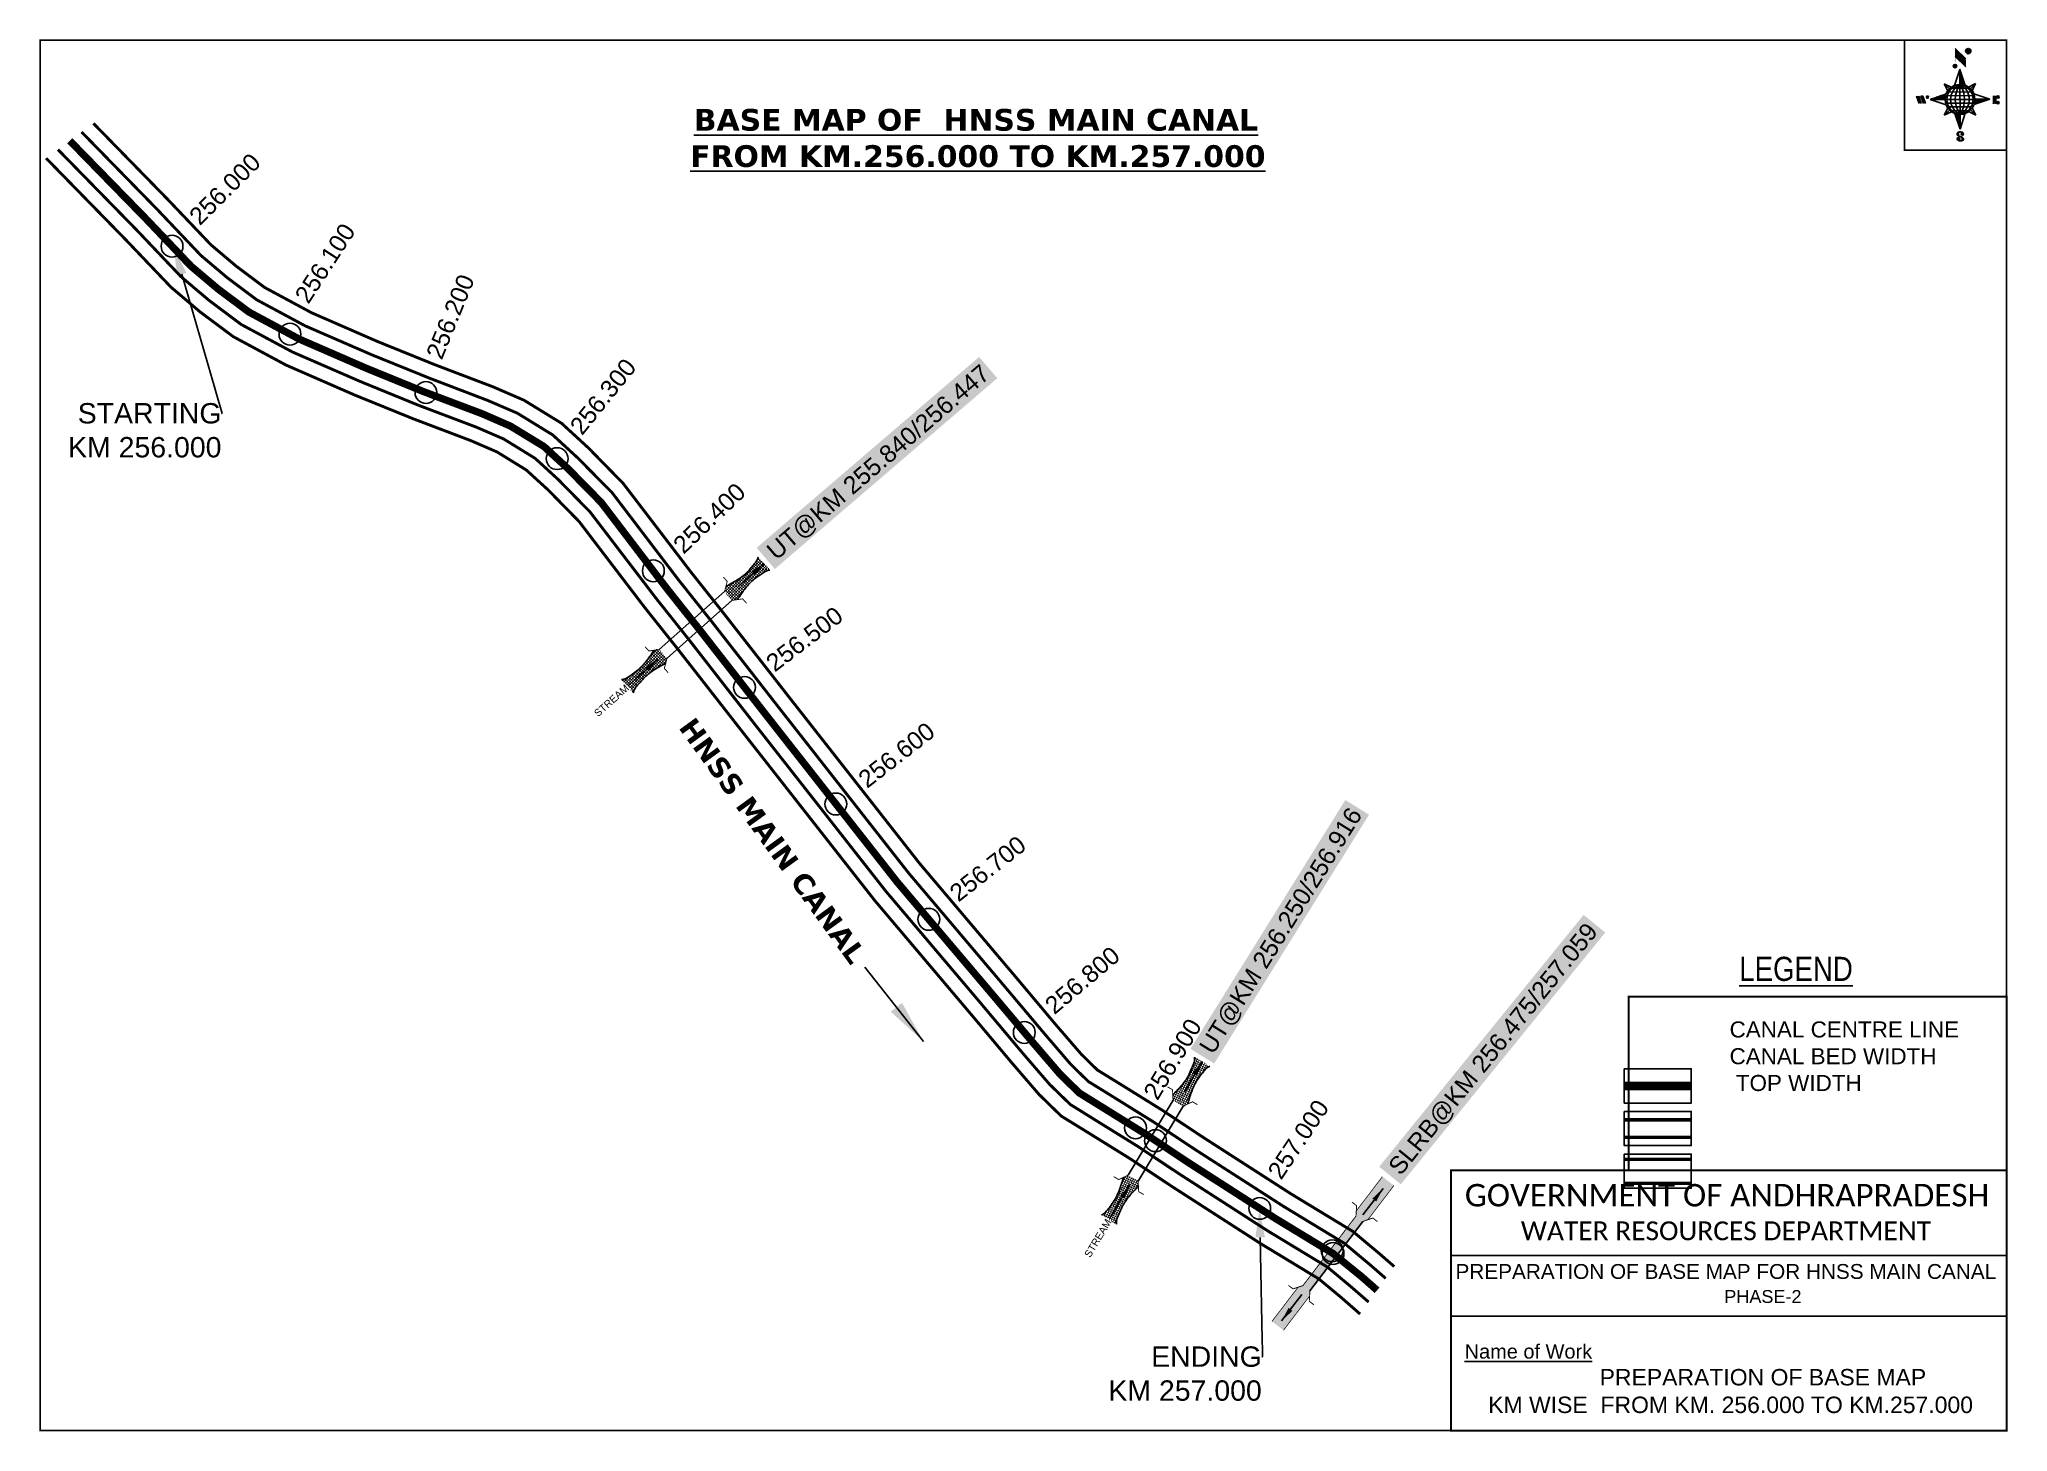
# Model space of a CAD drawing. Header units: inches. Extents: x 757730 to 759084, y 1610099 to 1611056.
import ezdxf
from ezdxf import colors
from ezdxf.entities.mleader import LeaderData, LeaderLine
from ezdxf.enums import TextEntityAlignment as Align
from ezdxf.math import Vec2, Vec3

# ---------------------------------------------------------------- set-up
doc = ezdxf.new("R2010")
doc.units = ezdxf.units.IN
doc.header["$LTSCALE"] = 15
doc.header["$MEASUREMENT"] = 0
doc.header["$PDMODE"] = 32
doc.header["$PDSIZE"] = 15
doc.linetypes.add('ACAD_ISO02W100', pattern=[15, 12, -3])
doc.linetypes.add('HIDDEN2', pattern=[0.1875, 0.125, -0.0625])
for name, color, linetype in [('AQUADUCT', 1, 'Continuous'), ('bord', 1, 'Continuous'), ('CANAL1', 7, 'Continuous'), ('CSMark', 72, 'Continuous'), ('DCBMS', 232, 'Continuous'), ('PAGE', 7, 'Continuous'), ('STRUCTURE', 5, 'Continuous'), ('TEXT', 6, 'Continuous')]:
    doc.layers.add(name, color=color, linetype=linetype)
doc.styles.add('ARIALN', font='ARIALN.TTF')
doc.styles.get("Standard").update_dxf_attribs({"font": 'arial.ttf'})
doc.dimstyles.get("Standard").update_dxf_attribs({"dimtxt": 20, "dimasz": 0.18, "dimexe": 0.18, "dimexo": 0.0625, "dimgap": 0.09, "dimtad": 0, "dimtih": 1, "dimtoh": 1, "dimdec": 4, "dimzin": 0, "dimdsep": 46, "dimtxsty": 'Standard', "dimcen": 0.09, "dimadec": 0, "dimazin": 0, "dimtfac": 1, "dimtdec": 4, "dimtofl": 0, "dimtmove": 0, "dimatfit": 3, "dimfxl": 1, "dimtolj": 1, "dimtzin": 0, "dimarcsym": 0})
pattern_1 = [(267.297113149, (-8720374.938, 50637915.138), (10.5367255337, -0.497431438), [])]
pattern_2 = [(357.297113149, (-8720374.938, 50637915.138), (0.497431438, 10.5367255337), [])]

# ---------------------------------------------------------------- blocks, each defined once
blk = doc.blocks.new('*X26')
at = {"color": 0, "linetype": 'Continuous'}
for p, q in [((6321.6, 240.5), (6322.3, 241.2)), ((6321.6, 240.3), (6322.3, 241)), ((6321.6, 240.1), (6322.3, 240.8)), ((6321.6, 239.9), (6322.4, 240.7)), ((6321.6, 239.8), (6322.4, 240.6)), ((6321.6, 239.6), (6322.5, 240.5)), ((6321.6, 239.4), (6322.5, 240.3)), ((6321.6, 239.2), (6322.6, 240.2)), ((6321.7, 239.1), (6322.6, 240.1)), ((6321.8, 240.8), (6322.4, 241.4)), ((6321.8, 239), (6322.7, 240)), ((6321.8, 239), (6322.8, 239.9)), ((6321.9, 238.9), (6322.9, 239.8)), ((6322, 238.8), (6323, 239.7)), ((6322.1, 241.3), (6322.4, 241.6)), ((6322.1, 238.7), (6323.1, 239.6)), ((6322.2, 238.6), (6323.1, 239.6)), ((6322.3, 238.5), (6323.2, 239.5)), ((6322.4, 238.5), (6323.3, 239.4)), ((6322.5, 238.4), (6323.4, 239.3)), ((6322.7, 238.4), (6323.6, 239.3)), ((6322.8, 238.3), (6323.7, 239.2)), ((6322.9, 238.3), (6323.8, 239.1)), ((6323.1, 238.2), (6323.9, 239.1)), ((6323.2, 238.2), (6324, 239)), ((6323.3, 238.2), (6324.2, 239)), ((6323.5, 238.1), (6324.3, 238.9)), ((6323.7, 238.1), (6324.4, 238.9)), ((6323.8, 238.1), (6324.6, 238.8)), ((6324.1, 238.2), (6324.7, 238.8)), ((6324.3, 238.3), (6324.9, 238.8)), ((6324.6, 238.3), (6325.1, 238.8)), ((6324.8, 238.4), (6325.2, 238.8)), ((6325.1, 238.5), (6325.4, 238.8)), ((6325.4, 238.6), (6325.6, 238.8))]:
    blk.add_line(p, q, dxfattribs=at)
blk = doc.blocks.new('*X25')
at = {"color": 0, "linetype": 'Continuous'}
for p, q in [((6324.4, 240.3), (6324.5, 240.4)), ((6324.6, 240.3), (6324.8, 240.5)), ((6324.7, 240.2), (6325, 240.5)), ((6324.8, 240.2), (6325.2, 240.6)), ((6325, 240.1), (6325.5, 240.6)), ((6325.1, 240.1), (6325.6, 240.6)), ((6325.2, 240), (6325.8, 240.6)), ((6325.3, 240), (6326, 240.6)), ((6325.4, 239.9), (6326.1, 240.6)), ((6325.5, 239.8), (6326.2, 240.5)), ((6325.6, 239.8), (6326.3, 240.5)), ((6325.7, 239.7), (6326.5, 240.4)), ((6325.9, 239.6), (6326.6, 240.3)), ((6326, 239.5), (6326.7, 240.3)), ((6326, 239.4), (6326.8, 240.2)), ((6326.1, 239.3), (6327, 240.2)), ((6326.2, 239.3), (6327.1, 240.1)), ((6326.3, 239.2), (6327.1, 240)), ((6326.4, 239.1), (6327.2, 239.9)), ((6326.5, 239), (6327.3, 239.8)), ((6326.5, 238.9), (6327.4, 239.7)), ((6326.6, 238.8), (6327.5, 239.6)), ((6326.7, 238.7), (6327.5, 239.5)), ((6326.8, 238.6), (6327.6, 239.4)), ((6326.8, 238.5), (6327.7, 239.3)), ((6326.8, 236.5), (6327.4, 237)), ((6326.9, 238.3), (6327.8, 239.2)), ((6326.9, 238.2), (6327.9, 239.1)), ((6326.9, 236.8), (6327.6, 237.4)), ((6327, 238.1), (6327.8, 239)), ((6327, 237.9), (6327.8, 238.8)), ((6327, 237.8), (6327.8, 238.6)), ((6327, 237.6), (6327.8, 238.4)), ((6327, 237.4), (6327.8, 238.2)), ((6327, 237.3), (6327.8, 238)), ((6327, 237.1), (6327.8, 237.9))]:
    blk.add_line(p, q, dxfattribs=at)
blk = doc.blocks.new('H')
at = {"layer": 'bord', "extrusion": (0.000427885, 0.004792, 0.999988)}
h = blk.add_hatch(dxfattribs=at)
h.set_pattern_fill('LINE', color=8, scale=84.387686, angle=-2.7029, style=0)
h.set_pattern_definition(pattern_2)
h.paths.add_polyline_path([(-492, 786, -0.090992), (-448, 775), (-486, 912)])
h = blk.add_hatch(dxfattribs=at)
h.set_pattern_fill('LINE', color=8, scale=84.387686, angle=-92.7029, style=0)
h.set_pattern_definition(pattern_1)
h.paths.add_polyline_path([(-625, 665, -0.090992), (-615, 710), (-751, 671)])
h = blk.add_hatch(dxfattribs=at)
h.set_pattern_fill('LINE', color=8, scale=84.387686, angle=-2.7029, style=0)
h.set_pattern_definition(pattern_2)
h.paths.add_polyline_path([(-504, 533, -0.090992), (-549, 543), (-510, 406)])
h = blk.add_hatch(dxfattribs=at)
h.set_pattern_fill('LINE', color=8, scale=84.387686, angle=-92.7029, style=0)
h.set_pattern_definition(pattern_1)
h.paths.add_polyline_path([(-246, 647), (-372, 653, -0.090992), (-382, 609)])
for p, q in [((-519, 1020, -1217), (-435, 927, -1216)), ((-516, 1087, -1217), (-432, 994, -1217)), ((-538, 774, -1216), (-487, 906, -1216)), ((-487, 906, -1216), (-493, 780, -1216)), ((-487, 906, -1216), (-448, 769, -1216)), ((-865, 701, -1215), (-847, 638, -1215)), ((-847, 700, -1215), (-829, 637, -1215)), ((-829, 699, -1215), (-811, 636, -1215)), ((-829, 699, -1215), (-811, 698, -1215)), ((-811, 698, -1215), (-794, 635, -1215)), ((-752, 665, -1215), (-615, 704, -1215)), ((-627, 794, -1216), (-567, 760, -1216)), ((-627, 794, -1216), (-584, 747, -1215)), ((-599, 731, -1215), (-627, 794, -1216)), ((-421, 753, -1216), (-359, 781, -1216)), ((-359, 781, -1216), (-405, 739, -1216)), ((-359, 781, -1216), (-392, 721, -1215)), ((-379, 693, -1215), (-246, 641, -1215)), ((-213, 669, -1215), (-217, 601, -1215)), ((-752, 665, -1215), (-625, 659, -1215)), ((-619, 614, -1215), (-752, 665, -1215)), ((-639, 526, -1214), (-606, 585, -1215)), ((-639, 526, -1214), (-593, 568, -1215)), ((-577, 553, -1215), (-639, 526, -1214)), ((-511, 400, -1214), (-549, 537, -1214)), ((-460, 533, -1215), (-511, 400, -1214)), ((-505, 527, -1214), (-511, 400, -1214)), ((-371, 513, -1214), (-431, 546, -1215)), ((-371, 513, -1214), (-414, 560, -1215)), ((-399, 576, -1215), (-371, 513, -1214)), ((-246, 641, -1215), (-383, 603, -1215)), ((-373, 647, -1215), (-246, 641, -1215)), ((-197, 600, -1215), (-194, 668, -1215))]:
    blk.add_line(p, q, dxfattribs=at)
at = {"layer": 'bord', "color": 8, "linetype": 'ByBlock', "extrusion": (0.000427885, 0.004792, 0.999988)}
for p, q in [((-375, 679, -1215), (-620, 691, -1215)), ((-386, 711, -1215), (-605, 722, -1215)), ((-411, 744, -1216), (-578, 752, -1216)), ((-493, 780, -1216), (-505, 527, -1214)), ((-373, 647, -1215), (-625, 659, -1215)), ((-378, 616, -1215), (-623, 628, -1215)), ((-392, 585, -1215), (-611, 595, -1215)), ((-420, 555, -1215), (-587, 562, -1215))]:
    blk.add_line(p, q, dxfattribs=at)
at = {"layer": 'bord', "extrusion": (0.000427885, 0.004792, 0.999988), "elevation": -1212}
for points, const_width in [([(-522, 960), (-516, 1093)], 1.61), ([(-434, 933), (-428, 1066)], 1.61), ([(-870, 707), (-846, 706)], 0.642), ([(-829, 643), (-821, 678)], 0.642), ([(-793, 641), (-782, 694)], 0.642), ([(-223, 676), (-174, 673)], 0.706), ([(-829, 643), (-855, 644)], 0.642), ([(-811, 642), (-784, 641)], 0.642), ([(-177, 605), (-226, 607)], 0.706), ([(-195, 645), (-185, 644)], 0.706)]:
    blk.add_lwpolyline(points, dxfattribs=dict(at, const_width=const_width))
for points, const_width in [([(-414, 1073, 1), (-398, 1058, 1)], 22.3), ([(-530, 950, 1), (-520, 939, 1)], 14.8), ([(-776, 697, 1), (-769, 690, 1)], 8.9), ([(-180, 618, 1), (-173, 611, 1)], 9.79), ([(-178, 667, 1), (-171, 660, 1)], 9.79), ([(-490, 362, 1), (-498, 369, 1)], 11.1), ([(-525, 322, 1), (-533, 329, 1)], 11.1)]:
    blk.add_lwpolyline(points, format="xyb", close=True, dxfattribs=dict(at, const_width=const_width))
for points in [[(-537, 317), (-531, 310), (-520, 307), (-505, 307), (-494, 310), (-486, 318), (-487, 326), (-491, 333), (-494, 336), (-503, 341), (-522, 347), (-530, 352), (-534, 355), (-537, 363), (-537, 373), (-530, 381), (-520, 384), (-504, 384), (-493, 380), (-487, 373)], [(-522, 348), (-526, 354), (-528, 361), (-528, 371), (-526, 375), (-521, 381), (-515, 384)], [(-505, 307), (-499, 312), (-497, 319), (-497, 327), (-501, 335), (-509, 343)]]:
    blk.add_lwpolyline(points, dxfattribs=at)
at = {"layer": 'bord', "extrusion": (0.000427885, 0.004792, 0.999988)}
for centre, radius in [((-406, 1065, -1212), 22.3), ((-525, 944, -1212), 14.8), ((-773, 694, -1212), 8.9), ((-498, 659, -1212), 127), ((-177, 615, -1212), 9.79), ((-174, 663, -1212), 9.79), ((-494, 365, -1212), 11.1), ((-529, 325, -1212), 11.1)]:
    blk.add_circle(centre, radius, dxfattribs=at)
at = {"layer": 'bord', "color": 8, "linetype": 'ByBlock', "extrusion": (0.000427885, 0.004792, 0.999988)}
for centre, radius, start, end in [((-482, 658, -1212), 128, 94.9254, 259.6691), ((-437, 656, -1212), 141, 113.2864, 241.308), ((-316, 651, -1212), 222, 142.5892, 212.0053), ((-560, 662, -1212), 141, 293.2864, 61.308), ((-681, 668, -1212), 222, 322.5892, 32.0053), ((-515, 660, -1212), 128, 274.9254, 79.6691)]:
    blk.add_arc(centre, radius, start, end, dxfattribs=at)
at = {"layer": 'bord', "extrusion": (0.000427885, 0.004792, 0.999988)}
for points in [[(-516, 1093, -1212), (-431, 1000, -1212), (-519, 1026, -1212), (-434, 933, -1212)], [(-864, 707, -1212), (-846, 706, -1212), (-846, 644, -1212), (-829, 643, -1212)], [(-829, 705, -1212), (-811, 704, -1212), (-811, 642, -1212), (-793, 641, -1212)], [(-193, 674, -1212), (-197, 606, -1212), (-213, 675, -1212), (-216, 607, -1212)]]:
    blk.add_solid(points, dxfattribs=at)
at = {"layer": 'bord', "extrusion": (0.000427885, 0.004792, 0.999988), "xscale": 7.977342409717546, "yscale": 7.977342408231451, "zscale": 7.977342408476333, "rotation": 138.0840426661453}
for name, p in [('*X25', (38301, -31929, -1212)), ('*X26', (38314, -31951, -1212))]:
    blk.add_blockref(name, p, dxfattribs=at)
blk = doc.blocks.new('SLB')
at = {"layer": 'STRUCTURE'}
h = blk.add_hatch(dxfattribs=at)
h.set_pattern_fill('DOTS', color=6, scale=20, angle=320.3722, style=0)
h.set_pattern_definition([(320.372247934, (-159.4327, -72.9564), (1.2786241598, 0.5641323054), [0, -1.25])])
h.paths.add_polyline_path([(769699.5, 1706871.1), (769699.5, 1706861.1), (769729.1, 1706861.1), (769732.1, 1706863.1), (769792.1, 1706863.1), (769795.1, 1706861.1), (769824.7, 1706861.1), (769824.7, 1706871.1), (769795.1, 1706871.1), (769792.1, 1706869.1), (769732.1, 1706869.1), (769729.1, 1706871.1)])
at = {"layer": 'STRUCTURE', "color": 6, "const_width": 0.628}
for points in [[(769726.1, 1706877.1), (769726.1, 1706873.1), (769732.1, 1706869.1), (769792.1, 1706869.1), (769798.1, 1706873.1), (769798.1, 1706877.1)], [(769726.1, 1706855.1), (769726.1, 1706859.1), (769732.1, 1706863.1), (769792.1, 1706863.1), (769798.1, 1706859.1), (769798.1, 1706855.1)]]:
    blk.add_lwpolyline(points, dxfattribs=at)
at = {"layer": 'STRUCTURE', "color": 6, "linetype": 'ACAD_ISO02W100', "ltscale": 0.5, "const_width": 0.5}
for points in [[(769699.5, 1706871.1), (769729.1, 1706871.1)], [(769795.1, 1706871.1), (769824.7, 1706871.1)], [(769699.5, 1706861.1), (769729.1, 1706861.1)], [(769795.1, 1706861.1), (769824.7, 1706861.1)]]:
    blk.add_lwpolyline(points, dxfattribs=at)
at = {"layer": 'STRUCTURE', "color": 6}
blk.add_lwpolyline([(769732.1, 1706863.1), (769792.1, 1706863.1)], dxfattribs=at)
blk.add_lwpolyline([(769732.1, 1706863.1), (769792.1, 1706863.1)], dxfattribs=at)
at = {"layer": 'STRUCTURE', "color": 0}
blk.add_circle((769762.1, 1706866.1), 1.24, dxfattribs=at)
for points in [[(769703.8, 1706866), (769726.7, 1706866)], [(769818.6, 1706865.8), (769795.7, 1706865.8)]]:
    blk.add_leader(points, dimstyle='Standard', override={"dimasz": 10, "dimgap": 0.09, "dimtad": 0}, dxfattribs=at)
blk = doc.blocks.new('UT')
at = {"layer": 'STRUCTURE'}
h = blk.add_hatch(dxfattribs=at)
h.set_pattern_fill('DASH', color=150, scale=8, angle=-39.6278, style=0)
h.set_pattern_definition([(320.372247933, (-4370.464, -6260.8811), (1.40800153113, 0.132407282), [1, -1])])
h.paths.add_polyline_path([(765163, 1700681.9), (765165.6, 1700680.6), (765167.2, 1700680.3), (765169.1, 1700680), (765172.4, 1700679.6), (765176.4, 1700679.3), (765179.5, 1700679.5), (765183.1, 1700679.9), (765187.7, 1700680.9), (765188.9, 1700681.2), (765193.1, 1700682.2), (765196.1, 1700680.2), (765196.1, 1700672.2), (765193.1, 1700670.2), (765190.5, 1700670.8), (765188.1, 1700671.3), (765185.5, 1700671.8), (765183.6, 1700672.1), (765181, 1700672.5), (765180.3, 1700672.5), (765178.5, 1700672.6), (765176.7, 1700672.6), (765174.6, 1700672.5), (765172.5, 1700672.3), (765170.4, 1700672), (765168.5, 1700671.7), (765166.1, 1700671.2), (765165, 1700670.8), (765163, 1700669.7)])
h.paths.add_polyline_path([(765259.1, 1700682.2), (765256.1, 1700680.2), (765256.1, 1700672.2), (765259.1, 1700670.2), (765261.9, 1700671), (765264.4, 1700671.6), (765266.4, 1700672), (765269.1, 1700672.5), (765272.7, 1700673), (765276.1, 1700673.1), (765278.6, 1700672.9), (765281.2, 1700672.7), (765283.9, 1700672.3), (765286.4, 1700671.9), (765288, 1700671.3), (765289.2, 1700670.6), (765289.1, 1700682.7), (765287.6, 1700681.8), (765285.7, 1700681.2), (765283, 1700680.7), (765281.2, 1700680.4), (765276.7, 1700679.9), (765272.7, 1700679.9), (765268.7, 1700680.3), (765264.8, 1700681), (765261.2, 1700681.7)])
at = {"layer": 'STRUCTURE', "color": 150, "const_width": 0.628}
for points in [[(765190.1, 1700688.2), (765190.1, 1700684.2), (765196.1, 1700680.2), (765256.1, 1700680.2), (765262.1, 1700684.2), (765262.1, 1700688.2)], [(765190.1, 1700664.2), (765190.1, 1700668.2), (765196.1, 1700672.2), (765256.1, 1700672.2), (765262.1, 1700668.2), (765262.1, 1700664.2)]]:
    blk.add_lwpolyline(points, dxfattribs=at)
at = {"layer": 'STRUCTURE', "color": 150}
for points in [[(765196.1, 1700680.2), (765256.1, 1700680.2)], [(765196.1, 1700672.2), (765256.1, 1700672.2)], [(765196.1, 1700672.2), (765256.1, 1700672.2)]]:
    blk.add_lwpolyline(points, dxfattribs=at)
at = {"layer": 'STRUCTURE', "color": 0}
blk.add_circle((765226.1, 1700676.2), 1.89, dxfattribs=at)
at = {"layer": 'STRUCTURE', "color": 150}
for points in [[(765163, 1700681.9), (765164.4, 1700681.1), (765167.9, 1700680.2), (765171.2, 1700679.8), (765176.1, 1700679.4), (765184.7, 1700680.3), (765193.1, 1700682.2)], [(765289.1, 1700682.7), (765287.8, 1700681.9), (765284.3, 1700680.9), (765280.9, 1700680.4), (765276.1, 1700679.8), (765267.4, 1700680.5), (765259.1, 1700682.2)], [(765163, 1700669.7), (765164.3, 1700670.6), (765167.8, 1700671.6), (765171.2, 1700672.1), (765176, 1700672.6), (765184.7, 1700672), (765193.1, 1700670.2)], [(765289.2, 1700670.6), (765287.8, 1700671.4), (765284.2, 1700672.3), (765280.9, 1700672.7), (765276.1, 1700673.1), (765267.4, 1700672.2), (765259.1, 1700670.2)]]:
    blk.add_spline(points, degree=3, dxfattribs=at)
at = {"layer": 'STRUCTURE', "color": 0}
blk.add_text('STREAM', height=5, dxfattribs=at).set_placement((765148.2, 1700675.8), align=Align.MIDDLE_CENTER)
for points in [[(765190.9, 1700676), (765164.2, 1700675.8)], [(765289.3, 1700676.7), (765265.4, 1700676.4)]]:
    blk.add_leader(points, dimstyle='Standard', override={"dimasz": 10, "dimgap": 0.09, "dimtad": 0}, dxfattribs=at)

msp = doc.modelspace()

# ---------------------------------------------------------------- linework, layer by layer
at = {"layer": 'CANAL1', "color": 5, "const_width": 2}
for points in [[(757759, 1610992.3), (757811, 1610939.1), (757841.1, 1610907.4), (757859.2, 1610892.1), (757879.5, 1610876.9), (757912.8, 1610859), (757958.6, 1610839.1), (757998.1, 1610823.1), (758038.1, 1610807.8), (758058.6, 1610799), (758083, 1610784), (758100.5, 1610767.9), (758123.9, 1610744.2), (758169.6, 1610684.2), (758192.3, 1610655.7), (758238.1, 1610597), (758327.6, 1610482.9), (758393.9, 1610404.6), (758421.2, 1610372.2), (758439.3, 1610351.1), (758451.3, 1610339.4), (758467, 1610329.7), (758496.4, 1610311.4), (758524.9, 1610292.5), (758585.4, 1610253.6), (758627.4, 1610228.1), (758645, 1610213.4), (758655.8, 1610204)], [(757742.7, 1610980.3), (757796.6, 1610925.2), (757827.3, 1610892.9), (757846.7, 1610876.5), (757868.7, 1610860), (757904.1, 1610841), (757950.8, 1610820.7), (757990.7, 1610804.4), (758030.6, 1610789.3), (758049.3, 1610781.2), (758070.9, 1610767.9), (758086.6, 1610753.5), (758108.7, 1610731), (758153.8, 1610672), (758176.6, 1610643.3), (758222.3, 1610584.6), (758312.1, 1610470.2), (758378.6, 1610391.7), (758405.9, 1610359.2), (758424.7, 1610337.4), (758438.9, 1610323.6), (758456.4, 1610312.7), (758485.6, 1610294.6), (758513.9, 1610275.8), (758574.8, 1610236.6), (758615.7, 1610211.8), (758632, 1610198.2), (758644.1, 1610187.7)]]:
    msp.add_lwpolyline(points, dxfattribs=at)
at = {"layer": 'CANAL1', "color": 200, "const_width": 2}
for points in [[(757767.1, 1610998.3), (757818.2, 1610946), (757848, 1610914.7), (757865.4, 1610900), (757884.9, 1610885.4), (757917.2, 1610868), (757962.4, 1610848.3), (758001.7, 1610832.4), (758041.9, 1610817.1), (758063.2, 1610807.9), (758089.1, 1610792), (758107.5, 1610775.1), (758131.4, 1610750.7), (758177.5, 1610690.4), (758200.1, 1610661.9), (758246, 1610603.1), (758335.4, 1610489.2), (758401.6, 1610411), (758428.8, 1610378.6), (758446.6, 1610358), (758457.5, 1610347.3), (758472.3, 1610338.2), (758501.9, 1610319.8), (758530.4, 1610300.9), (758590.7, 1610262.1), (758633.2, 1610236.3), (758651.5, 1610221), (758661.7, 1610212.1)], [(757734.6, 1610974.3), (757789.4, 1610918.2), (757820.5, 1610885.6), (757840.5, 1610868.6), (757863.3, 1610851.6), (757899.7, 1610832), (757946.9, 1610811.4), (757987.1, 1610795.1), (758026.9, 1610780), (758044.7, 1610772.3), (758064.8, 1610759.9), (758079.7, 1610746.3), (758101.1, 1610724.5), (758145.9, 1610665.8), (758168.7, 1610637.1), (758214.5, 1610578.5), (758304.4, 1610463.9), (758371, 1610385.2), (758398.3, 1610352.7), (758417.4, 1610330.5), (758432.7, 1610315.6), (758451.2, 1610304.2), (758480.2, 1610286.2), (758508.5, 1610267.4), (758569.5, 1610228.1), (758609.9, 1610203.6), (758625.5, 1610190.6), (758638.2, 1610179.5)]]:
    msp.add_lwpolyline(points, dxfattribs=at)
at = {"layer": 'CANAL1', "color": 1, "linetype": 'HIDDEN2', "ltscale": 8, "const_width": 5}
msp.add_lwpolyline([(757750.9, 1610986.3), (757803.8, 1610932.1), (757834.2, 1610900.1), (757852.9, 1610884.3), (757874.1, 1610868.5), (757908.5, 1610850), (757954.7, 1610829.9), (757994.4, 1610813.7), (758034.4, 1610798.6), (758053.9, 1610790.1), (758077, 1610776), (758093.6, 1610760.7), (758116.3, 1610737.6), (758156.6, 1610684.7), (758161.7, 1610678.1), (758184.4, 1610649.5), (758230.2, 1610590.8), (758319.9, 1610476.5), (758386.3, 1610398.1), (758413.6, 1610365.7), (758432, 1610344.3), (758445.1, 1610331.5), (758455.1, 1610325.3), (758461.7, 1610321.2), (758491, 1610303), (758497.5, 1610298.7), (758519.4, 1610284.1), (758580.1, 1610245.1), (758619.6, 1610221.1), (758638.5, 1610205.8), (758639, 1610205.4), (758649.9, 1610195.8)], dxfattribs=at)
at = {"layer": 'CANAL1', "color": 1, "linetype": 'HIDDEN2', "ltscale": 100, "const_width": 6, "elevation": -0.4}
msp.add_lwpolyline([(758865.9, 1610336.3), (758819.9, 1610336.3)], dxfattribs=at)
at = {"layer": 'CANAL1', "color": 5, "const_width": 2.4, "elevation": -0.4}
for points in [[(758865.9, 1610313), (758819.9, 1610313)], [(758865.9, 1610301), (758819.9, 1610301)]]:
    msp.add_lwpolyline(points, dxfattribs=at)
at = {"layer": 'CANAL1', "color": 200, "const_width": 2.4, "elevation": -0.4}
for points in [[(758865.9, 1610285.8), (758819.9, 1610285.8)], [(758865.9, 1610269.3), (758819.9, 1610269.3)]]:
    msp.add_lwpolyline(points, dxfattribs=at)
at = {"layer": 'CSMark', "color": 3}
for p in [(757821.2, 1610913.8), (757902.3, 1610853.3), (757995.8, 1610813.2), (758086, 1610767.7), (758152.2, 1610690.6), (758214.9, 1610610.4), (758277.7, 1610530.2), (758341.6, 1610450.9), (758407.3, 1610373.1), (758483.8, 1610307.5), (758497.5, 1610298.7), (758569.2, 1610252.1), (758619.6, 1610221.1)]:
    msp.add_point(p, dxfattribs=at)
at = {"layer": 'CSMark', "color": 2}
msp.add_point((758619, 1610223), dxfattribs=at)
at = {"layer": 'PAGE', "const_width": 1.15}
msp.add_lwpolyline([(757730.5, 1610099.3), (759082.8, 1610099.3), (759082.8, 1611055.5), (757730.5, 1611055.5), (757730.5, 1610099.3)], dxfattribs=at)
at = {"layer": 'PAGE'}
for points, const_width in [([(759082.8, 1611055.5), (759012.5, 1611055.5), (759012.5, 1610979.8), (759082.8, 1610979.8)], 1.15), ([(758823, 1610397.8), (759082.8, 1610397.8), (759082.8, 1610278.4), (758823, 1610278.4)], 1.38), ([(758700.7, 1610278.4), (759082.8, 1610278.4), (759082.8, 1610099.3), (758700.7, 1610099.3)], 1.38)]:
    msp.add_lwpolyline(points, close=True, dxfattribs=dict(at, const_width=const_width))
at = {"layer": 'PAGE', "elevation": -0.4}
for points in [[(758819.9, 1610348.1), (758865.9, 1610348.1), (758865.9, 1610324.5), (758819.9, 1610324.5)], [(758819.9, 1610318.8), (758865.9, 1610318.8), (758865.9, 1610295.3), (758819.9, 1610295.3)], [(758819.9, 1610289.5), (758865.9, 1610289.5), (758865.9, 1610266), (758819.9, 1610266)]]:
    msp.add_lwpolyline(points, close=True, dxfattribs=at)
at = {"layer": 'PAGE'}
for points in [[(758700.7, 1610219.7), (759082.8, 1610219.7)], [(758700.7, 1610177.9), (759082.8, 1610177.9)]]:
    msp.add_lwpolyline(points, dxfattribs=at)

# ---------------------------------------------------------------- block references
at = {"layer": 'AQUADUCT', "color": 1, "xscale": 0.08094564525121611, "yscale": 0.08094564529055726, "zscale": 0.08094564524408097, "rotation": 3.078330607406166}
msp.add_blockref('H', (759093.9, 1610964.1, 98.2), dxfattribs=at)
at = {"layer": 'STRUCTURE', "color": 0}
for name, p, rotation in [('UT', (1314880.8, -169222), 41.59390102661722), ('UT', (1824218.8, 79903.7), 59.07775167810031), ('SLB', (1648697.6, -37106), 52.6574974903357)]:
    msp.add_blockref(name, p, dxfattribs=dict(at, rotation=rotation))

# ---------------------------------------------------------------- texts
at = {"layer": 'CANAL1', "insert": (758179.9, 1610591.8), "char_height": 14, "width": 205.129, "attachment_point": 1, "rotation": 305.9481}
msp.add_mtext('\\pi0.96322;{\\fVerdana|b1|i0|c0|p34;HNSS MAIN CANAL}', dxfattribs=at)
at = {"layer": 'CSMark', "color": 1}
for s, rotation, p in [('256.000', 45.0349, (757836.1, 1610931.7)), ('256.100', 57.0001, (757909.9, 1610876.7)), ('256.200', 67.776, (758001.1, 1610837.3)), ('256.300', 51.0452, (758098.5, 1610786.9)), ('256.400', 43.796, (758168.8, 1610705.8)), ('256.600', 37.9627, (758295.5, 1610545.3)), ('256.700', 38.1306, (758358.3, 1610467.1)), ('256.800', 40.2491, (758424.1, 1610389.5)), ('257.000', 56.3833, (758578.9, 1610274.4))]:
    msp.add_text(s, height=12, rotation=rotation, dxfattribs=at).set_placement(p, align=Align.MIDDLE_LEFT)
at = {"layer": 'CSMark', "color": 3}
for s, rotation, p in [('256.500', 37.343, (758232, 1610625.3)), ('256.900', 59.2228, (758493.7, 1610328.8))]:
    msp.add_text(s, height=12, rotation=rotation, dxfattribs=at).set_placement(p, align=Align.MIDDLE_LEFT)
at = {"layer": 'PAGE', "extrusion": (0.000201441, 0.004807, 0.999988), "style": 'ARIALN'}
msp.add_text('%%ULEGEND', height=16.57, rotation=359.9999, dxfattribs=at).set_placement((758938, 1610397.5, 7893.9), align=Align.MIDDLE)
at = {"layer": 'PAGE', "extrusion": (0.000201441, 0.004807, 0.999988)}
for s, height, p in [('PREPARATION OF BASE MAP FOR HNSS MAIN CANAL', 10.215, (758703.8, 1610184.3, 7892.8)), ('%%UName of Work', 9.822, (758710.1, 1610129.5, 7891.4))]:
    msp.add_text(s, height=height, rotation=359.9999, dxfattribs=at).set_placement(p)
for s, height, p in [('PHASE-2', 8.88, (758915.2, 1610172.2, 7892.8)), ('PREPARATION OF BASE MAP', 11.301, (758915.2, 1610116.7, 7891.4)), ('KM WISE  FROM KM. 256.000 TO KM.257.000', 11.301, (758893, 1610097.7, 7891.4))]:
    msp.add_text(s, height=height, rotation=359.9999, dxfattribs=at).set_placement(p, align=Align.MIDDLE_CENTER)
at = {"layer": 'PAGE', "extrusion": (0.000201441, 0.004807, 0.999988), "attachment_point": 1, "text_direction": (1, -1e-06, -0.000201)}
for s, insert, char_height, width in [('CANAL CENTRE LINE CANAL BED WIDTH {\\H2.3717x; }\\P TOP WIDTH{\\H1.9152x; }', (758892.3, 1610380.7, -0.4), 11.046, 194.37), ('\\pi4.129;{\\fCalibri|b0|i0|c0|p34;\\H1.3333x;GOVERNMENT OF ANDHRAPRADESH\\P\\pi42.657;\\H0.83998x;WATER RESOURCES DEPARTMENT}', (758706.1, 1610268.9, -1.5), 11.574, 369.667)]:
    msp.add_mtext(s, dxfattribs=dict(at, insert=insert, char_height=char_height, width=width))
at = {"layer": 'STRUCTURE', "color": 5, "char_height": 12, "attachment_point": 1, "bg_fill": 1, "box_fill_scale": 1.3, "bg_fill_color": 7, "bg_fill_true_color": 16777215, "bg_fill_transparency": 4390977}
for s, insert, width, rotation in [('\\pi0.71894;UT@KM 255.840/256.447', (758228.3, 1610706), 194.379, 40.6159), ('\\pi0.71894;UT@KM 256.250/256.916', (758526.5, 1610363), 194.371, 58.0998), ('\\pi0.43653;SLRB@KM 256.475/257.059', (758656.4, 1610281.3), 215.85, 50.9307)]:
    msp.add_mtext(s, dxfattribs=dict(at, insert=insert, width=width, rotation=rotation))
at = {"layer": 'TEXT', "color": 1, "insert": (758155, 1611008.2), "char_height": 14.958, "width": 437.035, "attachment_point": 1}
msp.add_mtext('\\pi25.032;{\\fVerdana|b1|i0|c0|p34;\\LBASE MAP OF  HNSS MAIN CANAL \\P\\pi22.511;FROM KM.256.000 TO KM.257.000}', dxfattribs=at)

# ---------------------------------------------------------------- leaders
at = {"layer": 'CANAL1'}
msp.add_leader([(758337.9, 1610366.9), (758297.7, 1610417.9)], dimstyle='Standard', override={"dimasz": 30, "dimgap": 0.09, "dimtad": 0}, dxfattribs=at)

# ---------------------------------------------------------------- next in the draw order: leaders
at = {"layer": 'DCBMS', "color": 5}
ml = msp.add_multileader_mtext('Standard', dxfattribs=at)
ml.set_content('STARTING  \\PKM 256.000', color=5)
ml.set_leader_properties()
ml.build(insert=Vec2(0, 0))
ml.multileader.update_dxf_attribs({"dogleg_length": 0.36, "arrow_head_size": 20})
ctx = ml.context
ctx.base_point, ctx.char_height, ctx.arrow_head_size, ctx.landing_gap_size, ctx.plane_origin = Vec3(757752, 1610798.7), 14, 20, 0.09, Vec3(758031.8, 1611178.9)
ctx.text_align_type = 2
notes = []
notes.append((ctx, [(0, (1, 1, 0), (757855.6, 1610798.7), (-1, 0), 0.36, [(0, [(757822.3, 1610913.7)], 0, [])])]))
ctx.mtext.insert, ctx.mtext.width, ctx.mtext.alignment, ctx.mtext.flow_direction = Vec3(757855.2, 1610805.9), 104.672, 3, 5
ctx.mtext.has_bg_fill, ctx.mtext.bg_color, ctx.mtext.bg_scale_factor, ctx.mtext.bg_transparency, ctx.mtext.use_window_bg_color = 1, -1027028792, 1.5, 0, 1
ml = msp.add_multileader_mtext('Standard', dxfattribs=at)
ml.set_content('ENDING \\PKM 257.000', color=5)
ml.set_leader_properties()
ml.build(insert=Vec2(0, 0))
ml.multileader.update_dxf_attribs({"dogleg_length": 0.36, "arrow_head_size": 20})
ctx = ml.context
ctx.base_point, ctx.char_height, ctx.arrow_head_size, ctx.landing_gap_size, ctx.plane_origin = Vec3(758467.5, 1610150.1), 14, 20, 0.09, Vec3(758611.1, 1610362.4)
ctx.text_align_type = 2
notes.append((ctx, [(0, (1, 1, 0), (758571.1, 1610150.1), (-1, 0), 0.36, [(0, [(758569.1, 1610252.2)], 0, [])])]))
ctx.mtext.insert, ctx.mtext.width, ctx.mtext.alignment, ctx.mtext.flow_direction = Vec3(758570.6, 1610157.2), 109.049, 3, 5
ctx.mtext.has_bg_fill, ctx.mtext.bg_color, ctx.mtext.bg_scale_factor, ctx.mtext.bg_transparency, ctx.mtext.use_window_bg_color = 1, -1027028792, 1.5, 0, 1
for ctx, leaders in notes:
    for number, flags, end, landing, length, lines in leaders:
        leader = LeaderData()
        leader.index, (leader.has_last_leader_line, leader.has_dogleg_vector, leader.attachment_direction) = number, flags
        leader.last_leader_point, leader.dogleg_vector, leader.dogleg_length = Vec3(end), Vec3(landing), length
        for number, points, colour, breaks in lines:
            line = LeaderLine()
            line.index, line.vertices, line.color, line.breaks = number, Vec3.list(points), colors.encode_raw_color(colour), breaks
            leader.lines.append(line)
        ctx.leaders.append(leader)

doc.saveas('drawing.dxf')
